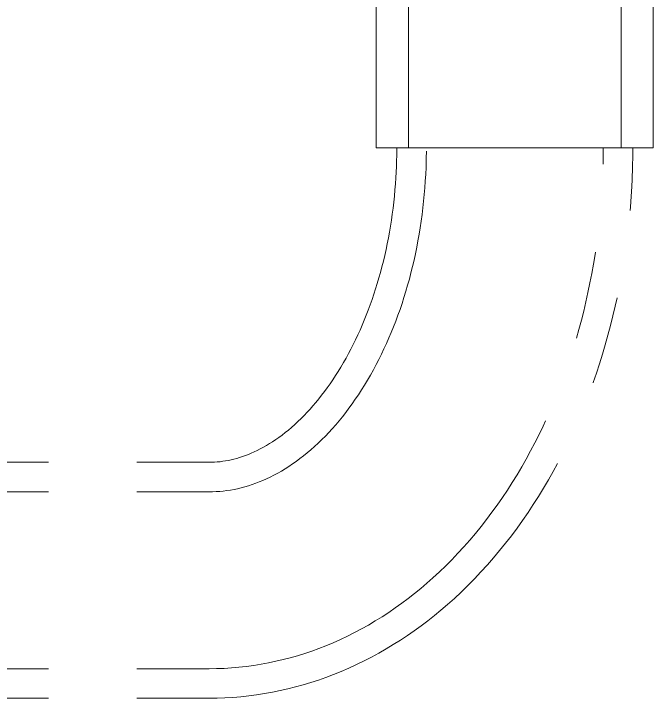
# Model space of a CAD drawing. Header units: millimetres. Extents: x -46397 to 283259, y -8690 to 23983.
# Drawn here: x 190763.4 to 190853.9, y 1554.6 to 1651.4 of the extents above; entities that cross this region are included whole.
import ezdxf

# ---------------------------------------------------------------- set-up
doc = ezdxf.new("R2010")
doc.units = ezdxf.units.MM
doc.linetypes.add('CENTER', pattern=[2, 1.25, -0.25, 0.25, -0.25])
doc.layers.add('mDƯỜNG TÂM', color=8, linetype='CENTER', lineweight=0)

# ---------------------------------------------------------------- blocks, each defined once
blk = doc.blocks.new('jh')
at = {"layer": 'mDƯỜNG TÂM', "color": 8, "ltscale": 50, "extrusion": (0, 1, 0)}
for p, q in [((663.79, 1574.211), (663.79, 1621.253)), ((668.338, 1574.211), (668.338, 1621.253)), ((698.445, 1574.211), (698.445, 1621.253)), ((702.992, 1574.211), (702.992, 1621.253)), ((702.992, 1574.211), (663.79, 1574.211)), ((554.918, 1529.728), (640.128, 1529.728)), ((554.918, 1525.541), (640.128, 1525.541)), ((554.918, 1500.514), (640.128, 1500.514)), ((554.918, 1496.328), (640.128, 1496.328))]:
    blk.add_line(p, q, dxfattribs=at)
at = {"layer": 'mDƯỜNG TÂM', "color": 8, "ltscale": 50}
for points, knots in [([(640.128, 1496.328), (646.136, 1496.328), (652.132, 1497.496), (663.612, 1501.981), (669.05, 1505.387), (679.166, 1514.223), (683.715, 1519.826), (691.183, 1532.282), (694.107, 1539.141), (698.286, 1553.556), (699.541, 1561.115), (700.043, 1570.563), (700.091, 1572.387), (700.091, 1574.211)], [3.327667, 3.327667, 3.327667, 3.327667, 3.597156, 3.597156, 3.881016, 3.881016, 4.195175, 4.195175, 4.509334, 4.509334, 4.823494, 4.823494, 4.898463, 4.898463, 4.898463, 4.898463]), ([(640.128, 1529.728), (642.186, 1529.728), (644.267, 1530.16), (648.782, 1532.234), (651.207, 1533.911), (655.814, 1538.645), (657.985, 1541.598), (661.685, 1548.491), (663.234, 1552.38), (665.534, 1560.815), (666.282, 1565.36), (666.648, 1571.388), (666.691, 1572.799), (666.691, 1574.211)], [3.327667, 3.327667, 3.327667, 3.327667, 3.641826, 3.641826, 3.955985, 3.955985, 4.249173, 4.249173, 4.530392, 4.530392, 4.812699, 4.812699, 4.898463, 4.898463, 4.898463, 4.898463]), ([(640.128, 1500.514), (645.767, 1500.514), (651.394, 1501.642), (662.172, 1505.983), (667.285, 1509.279), (676.693, 1517.78), (680.904, 1523.113), (687.825, 1535.018), (690.539, 1541.594), (694.379, 1555.435), (695.506, 1562.702), (695.875, 1571.419), (695.905, 1572.815), (695.905, 1574.211)], [3.327667, 3.327667, 3.327667, 3.327667, 3.605134, 3.605134, 3.896186, 3.896186, 4.210345, 4.210345, 4.524504, 4.524504, 4.838663, 4.838663, 4.898463, 4.898463, 4.898463, 4.898463]), ([(640.128, 1525.541), (642.806, 1525.541), (645.501, 1526.119), (651.044, 1528.666), (653.886, 1530.661), (659.203, 1536.124), (661.673, 1539.536), (665.807, 1547.403), (667.492, 1551.811), (669.907, 1561.274), (670.634, 1566.327), (670.861, 1572.356), (670.878, 1573.284), (670.878, 1574.211)], [3.327667, 3.327667, 3.327667, 3.327667, 3.641826, 3.641826, 3.955985, 3.955985, 4.259416, 4.259416, 4.552218, 4.552218, 4.845318, 4.845318, 4.898463, 4.898463, 4.898463, 4.898463])]:
    blk.add_open_spline(points, degree=3, knots=knots, dxfattribs=at)

msp = doc.modelspace()

# ---------------------------------------------------------------- block references
msp.add_blockref('jh', (190150.934, 58.23, -1.499))

doc.saveas('drawing.dxf')
